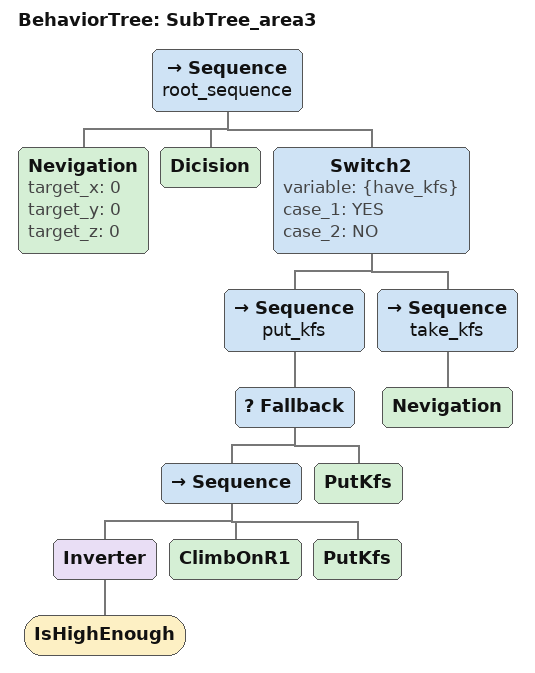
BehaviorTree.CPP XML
<root BTCPP_format="4">
    <BehaviorTree ID="SubTree_area3">
        <Sequence name="root_sequence">
            <Nevigation target_x="0" target_y="0" target_z="0"/>
            <Dicision/>
            <Switch2 variable="{have_kfs}" case_1="YES" case_2="NO">
                <Sequence name="put_kfs">
                    <Fallback>
                        <Sequence>
                            <Inverter>
                                <IsHighEnough/>
                            </Inverter>
                            <ClimbOnR1/>
                            <PutKfs/>
                        </Sequence>

                        <PutKfs/>
                    </Fallback>
                </Sequence>

                <Sequence name="take_kfs">
                    <Nevigation/>  <!--test-->
                </Sequence>
            </Switch2>
        </Sequence>
    </BehaviorTree>
</root>
